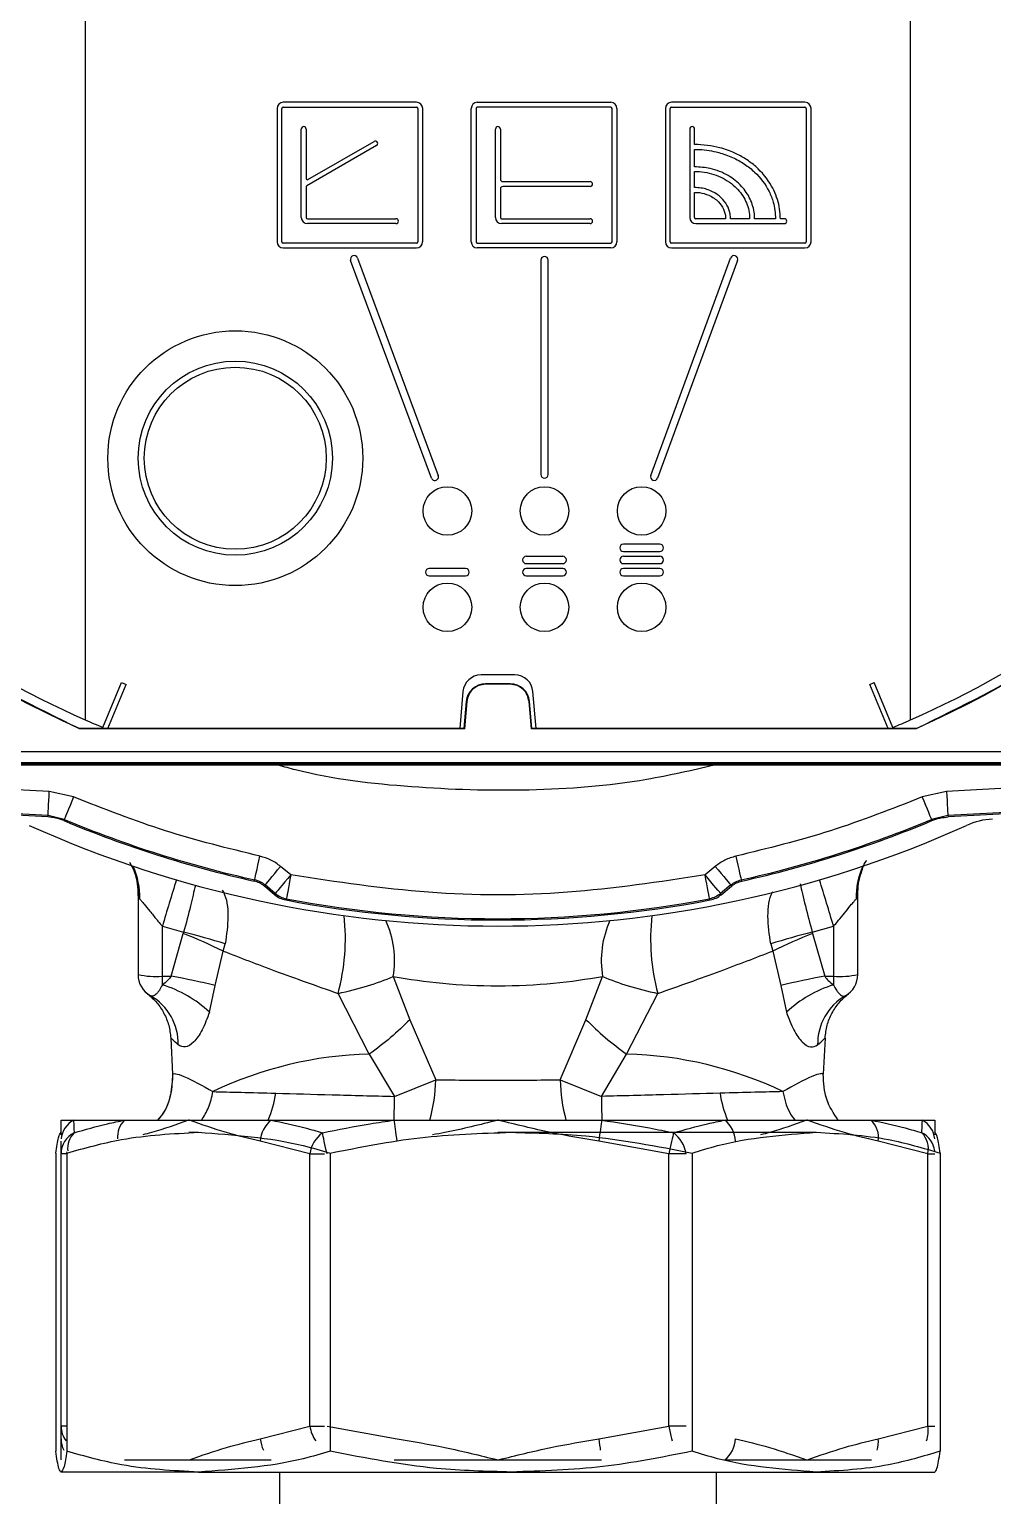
# Model space of a CAD drawing. Extents: x 75 to 2075, y 25 to 1460.
# Drawn here: x 828.3 to 877.9, y 595.8 to 671.3 of the extents above; entities that cross this region are included whole.
import ezdxf

# ---------------------------------------------------------------- set-up
doc = ezdxf.new("R2010")
doc.units = 0
doc.header["$LTSCALE"] = 5
doc.linetypes.add('SLD-KATı', pattern=[0])
doc.layers.get('0').update_dxf_attribs({"linetype": 'CONTINUOUS'})

msp = doc.modelspace()

# ---------------------------------------------------------------- linework, layer by layer
at = {"color": 7, "linetype": 'SLD-KATı'}
for p, q in [((831.151, 694.113), (831.151, 635.753)), ((873.651, 635.753), (873.651, 694.113)), ((841.026, 667.251), (841.026, 660.376)), ((841.276, 660.376), (841.276, 667.251)), ((848.213, 667.564), (841.338, 667.564)), ((841.338, 667.314), (848.213, 667.314)), ((848.276, 667.251), (848.276, 660.376)), ((848.526, 660.376), (848.526, 667.251)), ((851.026, 660.376), (851.026, 667.251)), ((851.276, 667.251), (851.276, 660.376)), ((851.338, 667.564), (858.213, 667.564)), ((858.213, 667.314), (851.338, 667.314)), ((858.276, 660.376), (858.276, 667.251)), ((858.526, 667.251), (858.526, 660.376)), ((861.026, 667.251), (861.026, 660.376)), ((861.276, 660.376), (861.276, 667.251)), ((868.213, 667.564), (861.338, 667.564)), ((861.338, 667.314), (868.213, 667.314)), ((868.276, 667.251), (868.276, 660.376)), ((868.526, 660.376), (868.526, 667.251)), ((842.276, 661.626), (842.276, 666.189)), ((842.526, 666.189), (842.526, 663.636)), ((842.619, 663.582), (846.023, 665.547)), ((852.276, 661.626), (852.276, 666.189)), ((852.526, 666.189), (852.526, 663.603)), ((862.276, 666.189), (862.276, 661.626)), ((862.526, 665.395), (862.526, 666.189)), ((846.148, 665.331), (842.557, 663.257)), ((862.526, 664.246), (862.526, 665.139)), ((862.526, 663.173), (862.526, 664.001)), ((852.651, 663.478), (857.151, 663.478)), ((857.151, 663.228), (852.651, 663.228)), ((842.526, 663.203), (842.526, 661.626)), ((852.526, 663.103), (852.526, 661.626)), ((862.526, 661.626), (862.526, 662.926)), ((842.588, 661.564), (847.151, 661.564)), ((847.151, 661.314), (842.588, 661.314)), ((852.588, 661.564), (857.151, 661.564)), ((857.151, 661.314), (852.588, 661.314)), ((864.126, 661.564), (862.588, 661.564)), ((862.588, 661.314), (867.151, 661.314)), ((865.363, 661.564), (864.382, 661.564)), ((866.701, 661.564), (865.619, 661.564)), ((867.151, 661.564), (866.945, 661.564)), ((848.213, 660.314), (841.338, 660.314)), ((851.338, 660.314), (858.213, 660.314)), ((868.213, 660.314), (861.338, 660.314)), ((841.338, 660.064), (848.213, 660.064)), ((845.169, 659.543), (849.324, 648.336)), ((858.213, 660.064), (851.338, 660.064)), ((860.271, 648.338), (864.384, 659.542)), ((861.338, 660.064), (868.213, 660.064)), ((848.973, 648.206), (844.817, 659.413)), ((854.613, 659.439), (854.613, 648.388)), ((854.988, 648.388), (854.988, 659.439)), ((864.736, 659.413), (860.623, 648.208)), ((860.738, 644.8), (858.863, 644.8)), ((858.863, 644.425), (860.738, 644.425)), ((855.738, 644.175), (853.863, 644.175)), ((853.863, 643.8), (855.738, 643.8)), ((860.738, 644.175), (858.863, 644.175)), ((858.863, 643.8), (860.738, 643.8)), ((850.738, 643.55), (848.863, 643.55)), ((848.863, 643.175), (850.738, 643.175)), ((855.738, 643.55), (853.863, 643.55)), ((853.863, 643.175), (855.738, 643.175)), ((860.738, 643.55), (858.863, 643.55)), ((858.863, 643.175), (860.738, 643.175)), ((832.061, 635.361), (833.023, 637.669)), ((832.312, 635.313), (833.253, 637.573)), ((833.023, 637.669), (833.253, 637.573)), ((853.27, 638.063), (851.531, 638.063)), ((851.769, 637.587), (851.769, 637.613)), ((853.032, 637.613), (851.769, 637.613)), ((853.032, 637.587), (851.769, 637.587)), ((853.032, 637.587), (853.032, 637.613)), ((871.548, 637.573), (871.778, 637.669)), ((872.489, 635.313), (871.548, 637.573)), ((872.74, 635.361), (871.778, 637.669)), ((850.597, 637.207), (850.432, 635.313)), ((854.369, 635.313), (854.204, 637.207)), ((850.773, 636.7), (850.652, 635.313)), ((850.799, 636.698), (850.676, 635.287)), ((850.799, 636.698), (850.773, 636.7)), ((854.002, 636.698), (854.028, 636.7)), ((854.125, 635.287), (854.002, 636.698)), ((854.149, 635.313), (854.028, 636.7)), ((830.864, 635.313), (830.858, 635.287)), ((850.676, 635.287), (830.858, 635.287)), ((832.312, 635.313), (830.864, 635.313)), ((850.432, 635.313), (832.312, 635.313)), ((850.652, 635.313), (850.432, 635.313)), ((850.652, 635.313), (850.676, 635.287)), ((854.125, 635.287), (854.149, 635.313)), ((873.943, 635.287), (854.125, 635.287)), ((854.369, 635.313), (854.149, 635.313)), ((872.489, 635.313), (854.369, 635.313)), ((873.937, 635.313), (872.489, 635.313)), ((873.937, 635.313), (873.943, 635.287)), ((818.531, 634.117), (886.27, 634.117)), ((818.403, 633.427), (886.398, 633.427)), ((886.376, 633.474), (818.428, 633.474)), ((818.531, 633.555), (886.27, 633.555)), ((829.298, 632.066), (822.067, 632.445)), ((882.738, 632.445), (875.506, 632.066)), ((829.218, 630.752), (808.634, 631.831)), ((830.552, 631.779), (829.298, 632.066)), ((875.506, 632.066), (874.253, 631.779)), ((896.17, 631.831), (875.587, 630.752)), ((829.233, 630.818), (822.001, 631.197)), ((829.218, 630.752), (829.233, 630.818)), ((830.069, 630.627), (829.233, 630.818)), ((875.572, 630.818), (874.736, 630.627)), ((882.803, 631.197), (875.572, 630.818)), ((875.572, 630.818), (875.587, 630.752)), ((830.069, 630.627), (830.053, 630.561)), ((874.751, 630.561), (874.736, 630.627)), ((833.432, 628.417), (833.662, 627.977)), ((841.737, 627.762), (841.212, 628.202)), ((863.593, 628.202), (863.068, 627.762)), ((839.847, 627.447), (839.877, 627.508)), ((840.379, 627.184), (840.409, 627.245)), ((840.904, 626.743), (840.379, 627.184)), ((840.934, 626.805), (840.409, 627.245)), ((864.396, 627.245), (863.871, 626.805)), ((863.9, 626.743), (864.426, 627.184)), ((864.396, 627.245), (864.426, 627.184)), ((864.928, 627.508), (864.958, 627.447)), ((833.871, 626.842), (833.871, 622.629)), ((840.934, 626.805), (840.904, 626.743)), ((841.503, 626.534), (841.474, 626.473)), ((863.331, 626.473), (863.301, 626.534)), ((863.9, 626.743), (863.871, 626.805)), ((870.934, 622.629), (870.934, 626.842)), ((835.121, 625.119), (836.217, 624.809)), ((835.121, 622.542), (835.121, 625.119)), ((835.573, 622.542), (836.197, 624.747)), ((836.217, 624.809), (836.197, 624.747)), ((868.588, 624.809), (869.683, 625.119)), ((868.588, 624.809), (868.608, 624.747)), ((868.608, 624.747), (869.231, 622.542)), ((869.683, 625.119), (869.683, 622.542)), ((838.255, 623.842), (838.358, 624.217)), ((866.447, 624.217), (866.55, 623.842)), ((837.839, 622.062), (838.255, 623.842)), ((866.55, 623.842), (866.965, 622.062)), ((835.121, 622.542), (835.573, 622.542)), ((835.121, 622.106), (835.121, 622.542)), ((847.013, 622.526), (847.869, 620.307)), ((856.936, 620.307), (857.792, 622.526)), ((869.231, 622.542), (869.683, 622.542)), ((869.683, 622.542), (869.683, 622.106)), ((837.544, 620.701), (837.839, 622.062)), ((866.965, 622.062), (867.26, 620.701)), ((834.508, 621.54), (834.49, 621.552)), ((845.778, 618.533), (844.168, 621.656)), ((859.027, 618.533), (860.636, 621.656)), ((847.869, 620.307), (849.197, 617.204)), ((855.607, 617.204), (856.936, 620.307)), ((835.557, 619.362), (835.649, 617.497)), ((869.247, 619.362), (869.155, 617.497)), ((845.778, 618.533), (847.076, 616.357)), ((857.729, 616.357), (859.027, 618.533)), ((847.076, 616.357), (849.197, 617.204)), ((855.607, 617.204), (857.729, 616.357)), ((829.902, 615.129), (830.545, 615.129)), ((830.545, 615.129), (833.171, 615.129)), ((833.171, 615.129), (836.492, 615.129)), ((836.492, 615.129), (840.723, 615.129)), ((840.723, 615.129), (847.062, 615.129)), ((847.062, 615.129), (852.402, 615.129)), ((852.402, 615.129), (857.742, 615.129)), ((857.742, 615.129), (864.082, 615.129)), ((864.082, 615.129), (868.312, 615.129)), ((868.312, 615.129), (871.634, 615.129)), ((871.634, 615.129), (874.259, 615.129)), ((874.259, 615.129), (874.902, 615.129)), ((836.492, 614.504), (836.983, 614.504)), ((852.402, 614.504), (853.086, 614.504)), ((853.086, 614.504), (868.788, 614.504)), ((829.629, 613.434), (829.629, 598.074)), ((829.902, 613.397), (829.902, 614.047)), ((829.902, 599.362), (829.902, 613.397)), ((830.183, 613.502), (830.196, 613.434)), ((830.196, 613.434), (830.196, 598.074)), ((842.716, 613.397), (840.163, 614.047)), ((842.716, 599.362), (842.716, 613.397)), ((843.77, 613.434), (843.77, 598.074)), ((861.204, 613.397), (857.594, 614.047)), ((861.204, 599.362), (861.204, 613.397)), ((862.088, 613.397), (861.204, 613.397)), ((862.401, 613.434), (862.401, 598.074)), ((874.536, 613.397), (871.983, 614.047)), ((874.536, 599.362), (874.536, 613.397)), ((875.175, 613.434), (875.175, 598.074)), ((829.902, 598.712), (829.902, 599.362)), ((840.163, 598.712), (842.716, 599.362)), ((843.6, 599.362), (847.211, 598.712)), ((857.594, 598.712), (861.204, 599.362)), ((862.088, 599.362), (861.204, 599.362)), ((871.983, 598.712), (874.536, 599.362)), ((833.171, 597.629), (836.492, 597.629)), ((836.492, 597.629), (840.723, 597.629)), ((847.062, 597.629), (852.402, 597.629)), ((852.402, 597.629), (857.742, 597.629)), ((864.082, 597.629), (868.312, 597.629)), ((868.312, 597.629), (871.634, 597.629)), ((836.983, 597.004), (829.913, 597.004)), ((836.983, 597.004), (853.086, 597.004)), ((841.152, 597.004), (841.152, 580.78)), ((853.086, 597.004), (868.788, 597.004)), ((863.652, 580.78), (863.652, 597.004)), ((868.788, 597.004), (874.892, 597.004))]:
    msp.add_line(p, q, dxfattribs=at)
at = {"color": 8, "linetype": 'SLD-KATı'}
for p, q in [((830.183, 613.397), (829.902, 613.397)), ((842.716, 613.397), (843.474, 613.397)), ((874.536, 613.397), (874.896, 613.397)), ((830.183, 599.362), (829.902, 599.362)), ((842.716, 599.362), (843.474, 599.362)), ((874.536, 599.362), (874.896, 599.362))]:
    msp.add_line(p, q, dxfattribs=at)
at = {"color": 7, "linetype": 'SLD-KATı', "flags": 128}
for points in [[(829.233, 630.818), (829.234, 630.847), (829.238, 630.922), (829.244, 631.039), (829.253, 631.195), (829.262, 631.382), (829.274, 631.595), (829.286, 631.826), (829.298, 632.066)], [(830.552, 631.779), (830.459, 631.558), (830.37, 631.345), (830.287, 631.148), (830.214, 630.975), (830.154, 630.831), (830.109, 630.723), (830.08, 630.654), (830.069, 630.627)], [(874.736, 630.627), (874.725, 630.654), (874.696, 630.723), (874.65, 630.831), (874.59, 630.975), (874.517, 631.148), (874.435, 631.345), (874.345, 631.558), (874.253, 631.779)], [(875.506, 632.066), (875.519, 631.826), (875.531, 631.595), (875.542, 631.382), (875.552, 631.195), (875.56, 631.039), (875.566, 630.922), (875.57, 630.847), (875.572, 630.818)], [(839.877, 627.508), (839.883, 627.537), (839.899, 627.61), (839.925, 627.724), (839.958, 627.876), (839.999, 628.06), (840.046, 628.268), (840.096, 628.493), (840.148, 628.728)], [(864.657, 628.728), (864.709, 628.493), (864.759, 628.268), (864.805, 628.06), (864.846, 627.876), (864.88, 627.724), (864.905, 627.61), (864.922, 627.537), (864.928, 627.508)], [(840.409, 627.245), (840.428, 627.268), (840.476, 627.325), (840.551, 627.415), (840.651, 627.534), (840.772, 627.678), (840.909, 627.842), (841.058, 628.019), (841.212, 628.202)], [(841.737, 627.762), (841.583, 627.578), (841.434, 627.401), (841.297, 627.238), (841.176, 627.094), (841.076, 626.975), (841.001, 626.885), (840.953, 626.827), (840.934, 626.805)], [(841.737, 627.762), (841.692, 627.526), (841.649, 627.3), (841.609, 627.09), (841.574, 626.905), (841.545, 626.752), (841.523, 626.637), (841.509, 626.563), (841.503, 626.534)], [(863.871, 626.805), (863.852, 626.827), (863.804, 626.885), (863.728, 626.975), (863.628, 627.094), (863.508, 627.238), (863.37, 627.401), (863.222, 627.578), (863.068, 627.762)], [(863.301, 626.534), (863.296, 626.563), (863.282, 626.637), (863.26, 626.752), (863.231, 626.905), (863.196, 627.09), (863.156, 627.3), (863.113, 627.526), (863.068, 627.762)], [(863.593, 628.202), (863.747, 628.019), (863.895, 627.842), (864.032, 627.678), (864.153, 627.534), (864.253, 627.415), (864.329, 627.325), (864.377, 627.268), (864.396, 627.245)], [(870.934, 626.842), (870.976, 627.376), (871.082, 627.837)], [(847.211, 614.047), (847.188, 614.211), (847.166, 614.372), (847.145, 614.528), (847.125, 614.675), (847.106, 614.811), (847.089, 614.933), (847.075, 615.04), (847.062, 615.129)], [(857.742, 615.129), (857.73, 615.04), (857.715, 614.933), (857.699, 614.811), (857.68, 614.675), (857.66, 614.528), (857.638, 614.372), (857.616, 614.211), (857.594, 614.047)], [(843.6, 613.397), (843.564, 613.562), (843.528, 613.725), (843.493, 613.882), (843.46, 614.03), (843.43, 614.166), (843.403, 614.287), (843.38, 614.392), (843.361, 614.479)], [(861.443, 614.479), (861.424, 614.392), (861.401, 614.287), (861.374, 614.166), (861.344, 614.03), (861.312, 613.882), (861.277, 613.725), (861.241, 613.562), (861.204, 613.397)]]:
    msp.add_lwpolyline(points, dxfattribs=at)
at = {"color": 8, "linetype": 'SLD-KATı', "flags": 128}
for points in [[(861.204, 599.362), (861.241, 599.196), (861.277, 599.033), (861.312, 598.876), (861.344, 598.729), (861.37, 598.614)], [(857.594, 598.712), (857.616, 598.547), (857.638, 598.386), (857.66, 598.231), (857.674, 598.124)]]:
    msp.add_lwpolyline(points, dxfattribs=at)
at = {"color": 7, "linetype": 'SLD-KATı'}
for centre, radius in [((838.876, 649.23), 6.562), ((838.876, 649.23), 5), ((838.876, 649.23), 4.688), ((849.801, 646.513), 1.25), ((854.801, 646.513), 1.25), ((859.801, 646.513), 1.25), ((849.801, 641.55), 1.25), ((854.801, 641.55), 1.25), ((859.801, 641.55), 1.25)]:
    msp.add_circle(centre, radius, dxfattribs=at)
for centre, radius, start, end in [((852.401, 683.863), 53.112, 113.92226, 246.07774), ((852.401, 683.863), 53.112, 293.92226, 66.07774), ((841.338, 667.251), 0.312, 90, 180), ((841.338, 667.251), 0.0625, 90, 180), ((848.213, 667.251), 0.313, 0, 90), ((848.213, 667.251), 0.0625, 0, 90), ((851.338, 667.251), 0.313, 90, 180), ((851.338, 667.251), 0.0625, 90, 180), ((858.213, 667.251), 0.313, 0, 90), ((858.213, 667.251), 0.0625, 0, 90), ((861.338, 667.251), 0.312, 90, 180), ((861.338, 667.251), 0.0625, 90, 180), ((868.213, 667.251), 0.312, 0, 90), ((868.213, 667.251), 0.0625, 360, 90), ((842.401, 666.189), 0.125, 360, 180), ((852.401, 666.189), 0.125, 0, 180), ((862.401, 666.189), 0.125, 360, 180), ((846.086, 665.439), 0.125, 300, 120), ((852.401, 683.863), 52.594, 202.13618, 246.16899), ((852.401, 683.863), 52.594, 293.83101, 337.86382), ((842.588, 663.636), 0.0625, 180, 300), ((842.588, 663.203), 0.0625, 120, 180), ((852.651, 663.603), 0.125, 180, 270), ((852.651, 663.103), 0.125, 90, 180), ((857.151, 663.353), 0.125, 270, 90), ((842.588, 661.626), 0.312, 180, 270), ((842.588, 661.626), 0.0625, 180, 270), ((847.151, 661.439), 0.125, 270, 90), ((852.588, 661.626), 0.313, 180, 270), ((852.588, 661.626), 0.0625, 180, 270), ((857.151, 661.439), 0.125, 270, 90), ((862.588, 661.626), 0.312, 180, 270), ((862.588, 661.626), 0.0625, 180, 270), ((867.151, 661.439), 0.125, 270, 90), ((841.338, 660.376), 0.313, 180, 270), ((841.338, 660.376), 0.0625, 180, 270), ((848.213, 660.376), 0.312, 270, 0), ((848.213, 660.376), 0.0625, 270, 0), ((851.338, 660.376), 0.312, 180, 270), ((851.338, 660.376), 0.0625, 180, 270), ((858.213, 660.376), 0.313, 270, 0), ((858.213, 660.376), 0.0625, 270, 0), ((861.338, 660.376), 0.312, 180, 270), ((861.338, 660.376), 0.0625, 180, 270), ((868.213, 660.376), 0.312, 270, 0), ((868.213, 660.376), 0.0625, 270, 0), ((844.993, 659.478), 0.188, 20.34577, 200.34577), ((854.801, 659.439), 0.188, 0, 180), ((864.56, 659.477), 0.188, 339.8403, 159.8403), ((849.149, 648.271), 0.188, 200.34577, 20.34577), ((854.801, 648.388), 0.188, 180, 0), ((860.447, 648.273), 0.188, 159.8403, 339.8403), ((858.863, 644.613), 0.188, 90, 270), ((860.738, 644.613), 0.188, 270, 90), ((853.863, 643.988), 0.188, 90, 270), ((855.738, 643.988), 0.188, 270, 90), ((858.863, 643.988), 0.188, 90, 270), ((860.738, 643.988), 0.188, 270, 90), ((848.863, 643.363), 0.188, 90, 270), ((850.738, 643.363), 0.188, 270, 90), ((853.863, 643.363), 0.188, 90, 270), ((855.738, 643.363), 0.188, 270, 90), ((858.863, 643.363), 0.188, 90, 270), ((860.738, 643.363), 0.188, 270, 90), ((851.531, 637.125), 0.938, 90, 175), ((851.769, 636.613), 1, 90, 175), ((853.032, 636.613), 1, 5, 90), ((853.27, 637.125), 0.938, 5, 90), ((852.401, 683.863), 52.594, 246.16899, 247.24941), ((852.401, 683.863), 52.594, 292.75059, 293.83101), ((852.402, 683.879), 58.75, 245.74839, 294.25161), ((852.402, 683.879), 57.813, 247.25813, 257.45672), ((852.402, 683.879), 57.746, 247.24716, 257.47245), ((852.402, 683.879), 57.746, 282.52755, 292.75284), ((852.402, 683.879), 57.813, 282.54328, 292.74187), ((878.074, 626.895), 3.75, 93, 114.25161), ((830.456, 626.84), 3.415, 0.03621, 20.22248), ((852.402, 683.879), 58.437, 259.22149, 280.77851), ((852.402, 683.879), 58.371, 259.23882, 280.76118), ((822.241, 590.222), 37.239, 64.53096, 67.99065), ((827.835, 590.347), 35.466, 72.74139, 76.33034), ((876.97, 590.346), 35.467, 103.66972, 107.25855), ((882.563, 590.223), 37.238, 112.00932, 115.46916), ((834.81, 627.084), 4.553, 258.09762, 273.91717), ((835.121, 622.629), 1.25, 180, 240.64714), ((829.763, 589.506), 33.543, 76.06804, 80.02473), ((875.041, 589.507), 33.542, 99.9752, 103.93199), ((869.995, 627.084), 4.553, 266.08292, 281.90227), ((869.683, 622.629), 1.25, 299.35286, 0), ((833.127, 615.875), 6.543, 47.53144, 72.25292), ((871.678, 615.875), 6.543, 107.74718, 132.46846), ((833.063, 619.05), 2.879, 359.08485, 59.86311), ((871.742, 619.05), 2.879, 120.13663, 180.9154), ((846.247, 598.837), 19.702, 91.36304, 115.61955), ((858.558, 598.837), 19.702, 64.38037, 88.63702), ((841.687, 613.945), 1.527, 129.16084, 176.17753), ((863.117, 613.945), 1.527, 3.82245, 50.83918), ((870.741, 614.243), 1.258, 351.0224, 44.78215), ((831.12, 613.39), 1.217, 116.58552, 179.70729), ((844.296, 613.189), 1.593, 125.93218, 172.51415), ((860.508, 613.189), 1.593, 7.48651, 54.06753), ((873.408, 613.662), 1.159, 346.77749, 44.83589), ((863.117, 598.814), 1.528, 309.16818, 356.1734)]:
    msp.add_arc(centre, radius, start, end, dxfattribs=at)
at = {"color": 8, "linetype": 'SLD-KATı'}
for centre, radius, start, end in [((830.203, 626.64), 3.755, 358.19466, 24.81265), ((874.601, 626.64), 3.754, 155.1855, 181.80719), ((957.832, 589.243), 127.848, 162.58336, 163.70336), ((744.045, 588.356), 130.907, 16.30973, 17.40355), ((833.888, 624.464), 10.657, 344.72075, 6.47857), ((871.135, 624.481), 10.872, 173.73954, 195.061), ((841.993, 623.335), 5.084, 350.85161, 24.13038), ((862.715, 623.347), 4.992, 155.55173, 189.46646), ((840.575, 617.388), 8.625, 344.81662, 358.78039), ((864.23, 617.388), 8.625, 181.21961, 195.18338), ((835.826, 617.196), 5.179, 336.4828, 352.51126), ((868.96, 617.191), 5.16, 187.45828, 203.54801), ((806.492, 616.558), 40.584, 357.98213, 359.71548), ((898.312, 616.558), 40.584, 180.28452, 182.01787), ((831.139, 614.044), 1.237, 118.70424, 174.43027), ((834.038, 614.26), 1.227, 134.91366, 184.48352), ((873.665, 614.044), 1.237, 5.57047, 61.29502), ((831.361, 613.684), 1.118, 134.67407, 187.23343), ((873.683, 613.388), 1.22, 7.30641, 63.3803), ((831.105, 599.363), 1.203, 180.08461, 218.5556), ((844.451, 599.628), 1.755, 188.71948, 215.29137), ((873.145, 599.112), 1.413, 339.34935, 10.17702), ((831.131, 598.712), 1.229, 180.00733, 208.59495), ((841.903, 598.877), 1.748, 185.438, 205.54235), ((870.413, 598.547), 1.579, 344.46581, 6.0039)]:
    msp.add_arc(centre, radius, start, end, dxfattribs=at)
at = {"color": 7, "linetype": 'SLD-KATı'}
for points, knots in [([(830.858, 635.287), (828.567, 636.42), (823.985, 638.685), (817.82, 643.29), (812.341, 648.665), (807.702, 654.789), (803.988, 661.512), (801.279, 668.7), (799.631, 676.202), (799.078, 683.863), (799.631, 691.524), (801.279, 699.026), (803.988, 706.214), (807.702, 712.936), (812.341, 719.061), (817.82, 724.435), (823.985, 729.041), (828.567, 731.306), (830.858, 732.438)], [0, 0, 0, 0, 0.0625, 0.125, 0.1875, 0.25, 0.3125, 0.375, 0.4375, 0.5, 0.5625, 0.625, 0.6875, 0.75, 0.8125, 0.875, 0.9375, 1, 1, 1, 1]), ([(873.943, 732.438), (876.234, 731.306), (880.817, 729.041), (886.981, 724.435), (892.46, 719.061), (897.099, 712.936), (900.813, 706.214), (903.522, 699.026), (905.17, 691.524), (905.723, 683.863), (905.17, 676.202), (903.522, 668.7), (900.813, 661.512), (897.099, 654.789), (892.46, 648.665), (886.981, 643.29), (880.817, 638.685), (876.234, 636.42), (873.943, 635.287)], [0, 0, 0, 0, 0.0625, 0.125, 0.1875, 0.25, 0.3125, 0.375, 0.4375, 0.5, 0.5625, 0.625, 0.6875, 0.75, 0.8125, 0.875, 0.9375, 1, 1, 1, 1]), ([(866.945, 661.564), (866.943, 661.647), (866.933, 662.068), (866.793, 662.651), (866.39, 663.494), (865.86, 664.133), (865.172, 664.651), (864.556, 664.986), (863.681, 665.311), (862.968, 665.363), (862.526, 665.395)], [0, 0, 0, 0, 0.038651, 0.19494, 0.272399, 0.471251, 0.570918, 0.670546, 0.795712, 1, 1, 1, 1]), ([(862.526, 665.139), (862.609, 665.138), (863.027, 665.131), (863.695, 665.023), (864.475, 664.748), (865.099, 664.402), (865.784, 663.859), (866.297, 663.181), (866.637, 662.34), (866.677, 661.853), (866.701, 661.564)], [0, 0, 0, 0, 0.04112, 0.206449, 0.330397, 0.447722, 0.556522, 0.760423, 0.857901, 1, 1, 1, 1]), ([(865.619, 661.564), (865.616, 661.647), (865.605, 661.996), (865.426, 662.597), (864.956, 663.286), (864.248, 663.843), (863.401, 664.187), (862.797, 664.227), (862.526, 664.246)], [0, 0, 0, 0, 0.05531, 0.230922, 0.406139, 0.600533, 0.820244, 1, 1, 1, 1]), ([(862.526, 664.001), (862.609, 663.999), (863.03, 663.989), (863.783, 663.809), (864.603, 663.298), (865.152, 662.593), (865.349, 661.988), (865.36, 661.64), (865.363, 661.564)], [0, 0, 0, 0, 0.060569, 0.305688, 0.551538, 0.74769, 0.94463, 1, 1, 1, 1]), ([(864.382, 661.564), (864.377, 661.648), (864.364, 661.892), (864.215, 662.282), (863.899, 662.683), (863.439, 662.995), (862.956, 663.152), (862.638, 663.168), (862.526, 663.173)], [0, 0, 0, 0, 0.092415, 0.269561, 0.449694, 0.649325, 0.875538, 1, 1, 1, 1]), ([(862.526, 662.926), (862.609, 662.923), (862.861, 662.913), (863.304, 662.786), (863.746, 662.492), (864.037, 662.078), (864.122, 661.76), (864.125, 661.588), (864.126, 661.564)], [0, 0, 0, 0, 0.1079913, 0.3255906, 0.5867657, 0.7775403, 0.969061, 1, 1, 1, 1]), ([(851.769, 637.587), (851.649, 637.574), (851.408, 637.548), (851.098, 637.346), (850.87, 637.054), (850.823, 636.817), (850.799, 636.698)], [0, 0, 0, 0, 0.249987, 0.499977, 0.749989, 1, 1, 1, 1]), ([(854.002, 636.698), (853.978, 636.817), (853.932, 637.054), (853.703, 637.346), (853.393, 637.548), (853.152, 637.574), (853.032, 637.587)], [0, 0, 0, 0, 0.250011, 0.500023, 0.750013, 1, 1, 1, 1]), ([(840.148, 628.728), (838.514, 629.129), (835.247, 629.931), (832.117, 631.163), (830.552, 631.779)], [0, 0, 0, 0, 0.500001, 1, 1, 1, 1]), ([(874.253, 631.779), (872.688, 631.163), (869.557, 629.931), (866.29, 629.129), (864.657, 628.728)], [0, 0, 0, 0, 0.499999, 1, 1, 1, 1]), ([(830.053, 630.561), (829.985, 630.588), (829.85, 630.64), (829.573, 630.716), (829.359, 630.738), (829.218, 630.752)], [0, 0, 0, 0, 0.253094, 0.506151, 1, 1, 1, 1]), ([(874.751, 630.561), (874.819, 630.588), (874.954, 630.64), (875.232, 630.716), (875.445, 630.738), (875.587, 630.752)], [0, 0, 0, 0, 0.253091, 0.506143, 1, 1, 1, 1]), ([(841.212, 628.202), (841.05, 628.322), (840.727, 628.561), (840.34, 628.672), (840.148, 628.728)], [0, 0, 0, 0, 0.500867, 1, 1, 1, 1]), ([(864.657, 628.728), (864.463, 628.672), (864.077, 628.561), (863.754, 628.322), (863.593, 628.202)], [0, 0, 0, 0, 0.5008511, 1, 1, 1, 1]), ([(871.094, 627.795), (871.157, 628.037), (871.224, 628.295), (871.379, 628.498), (871.389, 628.512)], [0, 0, 0, 0, 0.932979, 1, 1, 1, 1]), ([(863.068, 627.762), (860.711, 627.405), (855.995, 626.69), (848.81, 626.69), (844.094, 627.405), (841.737, 627.762)], [0, 0, 0, 0, 0.333217, 0.66677, 1, 1, 1, 1]), ([(840.379, 627.184), (840.338, 627.215), (840.258, 627.278), (840.083, 627.377), (839.94, 627.419), (839.847, 627.447)], [0, 0, 0, 0, 0.2558795, 0.5117581, 1, 1, 1, 1]), ([(840.409, 627.245), (840.328, 627.305), (840.166, 627.425), (839.973, 627.48), (839.877, 627.508)], [0, 0, 0, 0, 0.501371, 1, 1, 1, 1]), ([(864.396, 627.245), (864.476, 627.305), (864.638, 627.425), (864.831, 627.48), (864.928, 627.508)], [0, 0, 0, 0, 0.498674, 1, 1, 1, 1]), ([(864.426, 627.184), (864.466, 627.215), (864.547, 627.278), (864.721, 627.377), (864.864, 627.419), (864.958, 627.447)], [0, 0, 0, 0, 0.255886, 0.511758, 1, 1, 1, 1]), ([(833.956, 626.522), (833.93, 626.559), (833.878, 626.637), (833.873, 626.771), (833.871, 626.842)], [0, 0, 0, 0, 0.473616, 1, 1, 1, 1]), ([(833.956, 626.522), (833.986, 626.489), (834.052, 626.419), (834.227, 626.209), (834.485, 625.886), (834.731, 625.585), (834.947, 625.323), (835.045, 625.208), (835.121, 625.119)], [0, 0, 0, 0, 0.116182, 0.250499, 0.499991, 0.777045, 0.827805, 1, 1, 1, 1]), ([(840.904, 626.743), (840.99, 626.68), (841.163, 626.553), (841.37, 626.499), (841.474, 626.473)], [0, 0, 0, 0, 0.500004, 1, 1, 1, 1]), ([(840.934, 626.805), (841.02, 626.742), (841.193, 626.615), (841.4, 626.561), (841.503, 626.534)], [0, 0, 0, 0, 0.499966, 1, 1, 1, 1]), ([(863.871, 626.805), (863.785, 626.742), (863.612, 626.615), (863.405, 626.561), (863.301, 626.534)], [0, 0, 0, 0, 0.499973, 1, 1, 1, 1]), ([(863.331, 626.473), (863.434, 626.499), (863.642, 626.553), (863.814, 626.68), (863.9, 626.743)], [0, 0, 0, 0, 0.499993, 1, 1, 1, 1]), ([(869.683, 625.119), (869.76, 625.208), (869.858, 625.323), (869.966, 625.454), (870.107, 625.625), (870.33, 625.899), (870.578, 626.209), (870.752, 626.419), (870.818, 626.489), (870.849, 626.522)], [0, 0, 0, 0, 0.172177, 0.222958, 0.250121, 0.500077, 0.749536, 0.883841, 1, 1, 1, 1]), ([(870.849, 626.522), (870.874, 626.559), (870.927, 626.637), (870.931, 626.771), (870.934, 626.842)], [0, 0, 0, 0, 0.473614, 1, 1, 1, 1]), ([(838.255, 623.842), (839.125, 623.505), (840.912, 622.812), (843.064, 622.047), (844.168, 621.656)], [0, 0, 0, 0, 0.4872214, 1, 1, 1, 1]), ([(860.636, 621.656), (861.74, 622.047), (863.893, 622.812), (865.679, 623.505), (866.55, 623.842)], [0, 0, 0, 0, 0.512778, 1, 1, 1, 1]), ([(835.573, 622.542), (835.516, 622.467), (835.386, 622.297), (835.216, 622.175), (835.121, 622.106)], [0, 0, 0, 0, 0.4405816, 1, 1, 1, 1]), ([(844.168, 621.656), (844.689, 621.779), (845.715, 622.021), (846.585, 622.36), (847.013, 622.526)], [0, 0, 0, 0, 0.508275, 1, 1, 1, 1]), ([(847.013, 622.526), (847.835, 622.398), (849.474, 622.143), (852.407, 622.007), (855.336, 622.144), (856.972, 622.399), (857.792, 622.526)], [0, 0, 0, 0, 0.2508508, 0.500427, 0.749873, 1, 1, 1, 1]), ([(857.792, 622.526), (858.22, 622.36), (859.09, 622.021), (860.115, 621.779), (860.636, 621.656)], [0, 0, 0, 0, 0.491744, 1, 1, 1, 1]), ([(869.231, 622.542), (869.289, 622.467), (869.419, 622.297), (869.589, 622.175), (869.683, 622.106)], [0, 0, 0, 0, 0.440579, 1, 1, 1, 1]), ([(835.121, 622.106), (835.073, 622.005), (835.025, 621.904), (834.969, 621.82), (834.965, 621.813), (834.95, 621.792), (834.896, 621.719), (834.782, 621.593), (834.633, 621.502), (834.546, 621.528), (834.508, 621.54)], [0, 0, 0, 0, 0.249786, 0.252068, 0.256117, 0.269636, 0.318204, 0.499651, 0.77937, 1, 1, 1, 1]), ([(869.683, 622.106), (869.731, 622.005), (869.78, 621.903), (869.838, 621.815), (869.854, 621.794), (869.909, 621.719), (870.023, 621.593), (870.172, 621.502), (870.258, 621.528), (870.296, 621.54)], [0, 0, 0, 0, 0.249785, 0.252074, 0.269693, 0.318271, 0.499653, 0.779361, 1, 1, 1, 1]), ([(834.354, 621.642), (834.521, 621.495), (834.854, 621.202), (835.22, 620.641), (835.476, 620.023), (835.53, 619.583), (835.557, 619.362)], [0, 0, 0, 0, 0.250002, 0.500005, 0.750014, 1, 1, 1, 1]), ([(869.247, 619.362), (869.274, 619.583), (869.328, 620.023), (869.585, 620.641), (869.95, 621.202), (870.283, 621.495), (870.45, 621.642)], [0, 0, 0, 0, 0.249985, 0.499994, 0.749996, 1, 1, 1, 1]), ([(837.544, 620.701), (837.427, 620.379), (837.199, 619.752), (836.74, 619.113), (836.289, 618.825), (836.057, 618.944), (835.942, 619.004)], [0, 0, 0, 0, 0.264848, 0.5158155, 0.7585485, 1, 1, 1, 1]), ([(847.869, 620.307), (847.546, 619.994), (846.9, 619.366), (846.152, 618.811), (845.778, 618.533)], [0, 0, 0, 0, 0.500019, 1, 1, 1, 1]), ([(856.936, 620.307), (857.259, 619.994), (857.905, 619.366), (858.653, 618.811), (859.027, 618.533)], [0, 0, 0, 0, 0.50001, 1, 1, 1, 1]), ([(867.26, 620.701), (867.377, 620.379), (867.605, 619.752), (868.065, 619.113), (868.515, 618.825), (868.747, 618.944), (868.863, 619.004)], [0, 0, 0, 0, 0.264848, 0.515815, 0.758548, 1, 1, 1, 1]), ([(835.942, 619.004), (835.83, 619.106), (835.614, 619.304), (835.575, 619.343), (835.556, 619.362)], [0, 0, 0, 0, 0.517753, 1, 1, 1, 1]), ([(868.863, 619.004), (868.975, 619.106), (869.191, 619.304), (869.23, 619.343), (869.249, 619.362)], [0, 0, 0, 0, 0.517476, 1, 1, 1, 1]), ([(835.649, 617.51), (835.629, 617.152), (835.588, 616.413), (835.277, 615.577), (834.942, 615.212), (834.866, 615.129)], [0, 0, 0, 0, 0.420134, 0.86875, 1, 1, 1, 1]), ([(835.649, 617.497), (835.68, 617.517), (835.745, 617.559), (836.412, 617.341), (837.189, 616.905), (837.728, 616.602)], [0, 0, 0, 0, 0.2145282, 0.4551212, 1, 1, 1, 1]), ([(849.197, 617.204), (850.266, 617.199), (852.402, 617.188), (854.539, 617.199), (855.607, 617.204)], [0, 0, 0, 0, 0.5, 1, 1, 1, 1]), ([(869.155, 617.497), (869.125, 617.517), (869.059, 617.559), (868.391, 617.341), (867.615, 616.904), (867.077, 616.602)], [0, 0, 0, 0, 0.214747, 0.456055, 1, 1, 1, 1]), ([(869.928, 615.129), (869.696, 615.478), (869.217, 616.198), (869.177, 617.063), (869.156, 617.509)], [0, 0, 0, 0, 0.483783, 1, 1, 1, 1]), ([(837.728, 616.602), (838.181, 616.591), (839.087, 616.568), (840.337, 616.537), (840.961, 616.521)], [0, 0, 0, 0, 0.500349, 1, 1, 1, 1]), ([(840.961, 616.521), (841.905, 616.493), (843.788, 616.437), (845.981, 616.383), (847.076, 616.357)], [0, 0, 0, 0, 0.50096, 1, 1, 1, 1]), ([(863.843, 616.521), (862.9, 616.493), (861.017, 616.437), (858.823, 616.383), (857.729, 616.357)], [0, 0, 0, 0, 0.50096, 1, 1, 1, 1]), ([(867.077, 616.602), (866.624, 616.591), (865.718, 616.568), (864.468, 616.537), (863.843, 616.521)], [0, 0, 0, 0, 0.500349, 1, 1, 1, 1]), ([(829.902, 614.376), (829.902, 614.414), (829.902, 614.61), (829.902, 614.907), (829.902, 615.127), (829.902, 615.129)], [0, 0, 0, 0, 0.188378, 0.990561, 1, 1, 1, 1]), ([(830.545, 615.129), (830.551, 615.007), (830.56, 614.823), (830.571, 614.565), (830.575, 614.479)], [0, 0, 0, 0, 0.665391, 1, 1, 1, 1]), ([(830.575, 614.479), (831.147, 614.646), (832.008, 614.896), (832.879, 615.071), (833.171, 615.129)], [0, 0, 0, 0, 0.665341, 1, 1, 1, 1]), ([(840.163, 614.047), (839.582, 614.185), (838.356, 614.476), (837.142, 614.907), (836.5, 615.127), (836.492, 615.129)], [0, 0, 0, 0, 0.471687, 0.9938563, 1, 1, 1, 1]), ([(840.723, 615.129), (841.31, 615.007), (842.193, 614.823), (843.068, 614.565), (843.361, 614.479)], [0, 0, 0, 0, 0.665392, 1, 1, 1, 1]), ([(843.361, 614.479), (844.178, 614.646), (845.406, 614.896), (846.647, 615.071), (847.062, 615.129)], [0, 0, 0, 0, 0.665341, 1, 1, 1, 1]), ([(857.594, 614.047), (856.771, 614.185), (855.037, 614.476), (853.321, 614.907), (852.413, 615.127), (852.402, 615.129)], [0, 0, 0, 0, 0.471687, 0.993857, 1, 1, 1, 1]), ([(857.742, 615.129), (858.567, 615.007), (859.807, 614.823), (861.033, 614.565), (861.443, 614.479)], [0, 0, 0, 0, 0.66539, 1, 1, 1, 1]), ([(861.443, 614.479), (862.026, 614.646), (862.903, 614.896), (863.786, 615.071), (864.082, 615.129)], [0, 0, 0, 0, 0.665341, 1, 1, 1, 1]), ([(871.983, 614.047), (871.401, 614.185), (870.175, 614.476), (868.962, 614.907), (868.32, 615.127), (868.312, 615.129)], [0, 0, 0, 0, 0.471687, 0.9938563, 1, 1, 1, 1]), ([(871.634, 615.129), (872.213, 615.007), (873.083, 614.823), (873.942, 614.565), (874.23, 614.479)], [0, 0, 0, 0, 0.6653906, 1, 1, 1, 1]), ([(874.23, 614.479), (874.237, 614.646), (874.248, 614.896), (874.257, 615.071), (874.259, 615.129)], [0, 0, 0, 0, 0.665341, 1, 1, 1, 1]), ([(874.902, 615.129), (874.902, 615.127), (874.902, 614.907), (874.902, 614.61), (874.902, 614.414), (874.902, 614.376)], [0, 0, 0, 0, 0.009439, 0.811622, 1, 1, 1, 1]), ([(829.629, 613.434), (829.676, 613.739), (829.769, 614.352), (829.865, 614.453), (829.913, 614.504)], [0, 0, 0, 0, 0.497167, 1, 1, 1, 1]), ([(830.196, 613.434), (831.136, 613.696), (833.374, 614.32), (835.659, 614.436), (836.983, 614.504)], [0, 0, 0, 0, 0.420047, 1, 1, 1, 1]), ([(836.983, 614.504), (838.792, 614.379), (841.076, 614.22), (843.307, 613.569), (843.77, 613.434)], [0, 0, 0, 0, 0.792283, 1, 1, 1, 1]), ([(843.77, 613.434), (845.3, 613.739), (848.375, 614.352), (851.51, 614.453), (853.086, 614.504)], [0, 0, 0, 0, 0.4971669, 1, 1, 1, 1]), ([(853.086, 614.504), (854.372, 614.47), (857.506, 614.388), (860.586, 613.788), (862.401, 613.434)], [0, 0, 0, 0, 0.410402, 1, 1, 1, 1]), ([(862.401, 613.434), (862.838, 613.569), (864.937, 614.22), (867.086, 614.379), (868.788, 614.504)], [0, 0, 0, 0, 0.207718, 1, 1, 1, 1]), ([(868.788, 614.504), (870.035, 614.436), (872.184, 614.32), (874.29, 613.696), (875.175, 613.434)], [0, 0, 0, 0, 0.579953, 1, 1, 1, 1]), ([(875.175, 613.434), (875.129, 613.739), (875.035, 614.352), (874.94, 614.453), (874.892, 614.504)], [0, 0, 0, 0, 0.497167, 1, 1, 1, 1]), ([(829.902, 597.629), (829.902, 597.632), (829.902, 597.852), (829.902, 598.282), (829.902, 598.574), (829.902, 598.712)], [0, 0, 0, 0, 0.006144, 0.528314, 1, 1, 1, 1]), ([(836.492, 597.629), (836.5, 597.632), (837.142, 597.852), (838.356, 598.282), (839.582, 598.574), (840.163, 598.712)], [0, 0, 0, 0, 0.006144, 0.528314, 1, 1, 1, 1]), ([(847.211, 598.712), (848.033, 598.574), (849.767, 598.282), (851.484, 597.852), (852.392, 597.632), (852.402, 597.629)], [0, 0, 0, 0, 0.471685, 0.993856, 1, 1, 1, 1]), ([(852.402, 597.629), (852.413, 597.632), (853.321, 597.852), (855.037, 598.282), (856.771, 598.574), (857.594, 598.712)], [0, 0, 0, 0, 0.006143, 0.528314, 1, 1, 1, 1]), ([(864.641, 598.712), (865.223, 598.574), (866.449, 598.282), (867.663, 597.852), (868.305, 597.632), (868.312, 597.629)], [0, 0, 0, 0, 0.471686, 0.993855, 1, 1, 1, 1]), ([(868.312, 597.629), (868.32, 597.632), (868.962, 597.852), (870.175, 598.282), (871.401, 598.574), (871.983, 598.712)], [0, 0, 0, 0, 0.006144, 0.528314, 1, 1, 1, 1]), ([(829.913, 597.004), (829.874, 597.038), (829.778, 597.121), (829.685, 597.721), (829.629, 598.074)], [0, 0, 0, 0, 0.4104021, 1, 1, 1, 1]), ([(830.196, 598.074), (830.149, 597.77), (830.056, 597.156), (829.961, 597.055), (829.913, 597.004)], [0, 0, 0, 0, 0.4971671, 1, 1, 1, 1]), ([(836.983, 597.004), (835.659, 597.072), (833.374, 597.189), (831.136, 597.812), (830.196, 598.074)], [0, 0, 0, 0, 0.579952, 1, 1, 1, 1]), ([(843.77, 598.074), (843.307, 597.939), (841.076, 597.288), (838.792, 597.13), (836.983, 597.004)], [0, 0, 0, 0, 0.207716, 1, 1, 1, 1]), ([(853.086, 597.004), (851.8, 597.038), (848.666, 597.121), (845.586, 597.721), (843.77, 598.074)], [0, 0, 0, 0, 0.410402, 1, 1, 1, 1]), ([(862.401, 598.074), (860.872, 597.77), (857.797, 597.156), (854.662, 597.055), (853.086, 597.004)], [0, 0, 0, 0, 0.497167, 1, 1, 1, 1]), ([(868.788, 597.004), (867.086, 597.13), (864.937, 597.288), (862.838, 597.939), (862.401, 598.074)], [0, 0, 0, 0, 0.792284, 1, 1, 1, 1]), ([(875.175, 598.074), (874.29, 597.812), (872.184, 597.189), (870.035, 597.072), (868.788, 597.004)], [0, 0, 0, 0, 0.420047, 1, 1, 1, 1]), ([(874.892, 597.004), (874.931, 597.038), (875.026, 597.121), (875.12, 597.721), (875.175, 598.074)], [0, 0, 0, 0, 0.410402, 1, 1, 1, 1])]:
    msp.add_open_spline(points, degree=3, knots=knots, dxfattribs=at)
at = {"color": 8, "linetype": 'SLD-KATı'}
for points, knots in [([(841.083, 633.427), (841.379, 633.346), (843.616, 632.733), (847.958, 632.236), (854.01, 632.042), (859.253, 632.446), (862.382, 633.163), (863.536, 633.427)], [0, 0, 0, 0, 0.040752, 0.307038, 0.575157, 0.843276, 1, 1, 1, 1]), ([(836.821, 627.238), (836.744, 626.898), (836.585, 626.201), (836.341, 625.28), (836.217, 624.809)], [0, 0, 0, 0, 0.487941, 1, 1, 1, 1]), ([(838.201, 626.975), (838.222, 626.94), (838.433, 626.604), (838.56, 625.621), (838.426, 624.688), (838.358, 624.217)], [0, 0, 0, 0, 0.054302, 0.521649, 1, 1, 1, 1]), ([(867.968, 627.313), (867.971, 627.298), (868.02, 627.043), (868.23, 626.169), (868.468, 625.266), (868.588, 624.809)], [0, 0, 0, 0, 0.031175, 0.510009, 1, 1, 1, 1]), ([(866.447, 624.217), (866.38, 624.687), (866.247, 625.618), (866.36, 626.572), (866.551, 626.886), (866.556, 626.896)], [0, 0, 0, 0, 0.498393, 0.98532, 1, 1, 1, 1]), ([(835.649, 617.497), (835.631, 617.15), (835.594, 616.434), (835.292, 615.605), (834.96, 615.228), (834.873, 615.129)], [0, 0, 0, 0, 0.409103, 0.845379, 1, 1, 1, 1]), ([(869.918, 615.129), (869.689, 615.476), (869.216, 616.194), (869.176, 617.053), (869.155, 617.497)], [0, 0, 0, 0, 0.483801, 1, 1, 1, 1]), ([(837.146, 615.129), (837.272, 615.338), (837.543, 615.786), (837.663, 616.319), (837.728, 616.602)], [0, 0, 0, 0, 0.467397, 1, 1, 1, 1]), ([(867.077, 616.602), (867.159, 616.234), (867.281, 615.687), (867.591, 615.266), (867.692, 615.129)], [0, 0, 0, 0, 0.67461, 1, 1, 1, 1]), ([(836.492, 615.129), (836.485, 615.127), (835.843, 614.907), (835.055, 614.61), (834.261, 614.414), (834.11, 614.376)], [0, 0, 0, 0, 0.009438, 0.811622, 1, 1, 1, 1]), ([(852.402, 615.129), (852.392, 615.127), (851.484, 614.907), (850.37, 614.61), (849.246, 614.414), (849.033, 614.376)], [0, 0, 0, 0, 0.009439, 0.811623, 1, 1, 1, 1]), ([(868.312, 615.129), (868.305, 615.127), (867.663, 614.907), (866.875, 614.61), (866.081, 614.414), (865.93, 614.376)], [0, 0, 0, 0, 0.00944, 0.811622, 1, 1, 1, 1])]:
    msp.add_open_spline(points, degree=3, knots=knots, dxfattribs=at)

doc.saveas('drawing.dxf')
